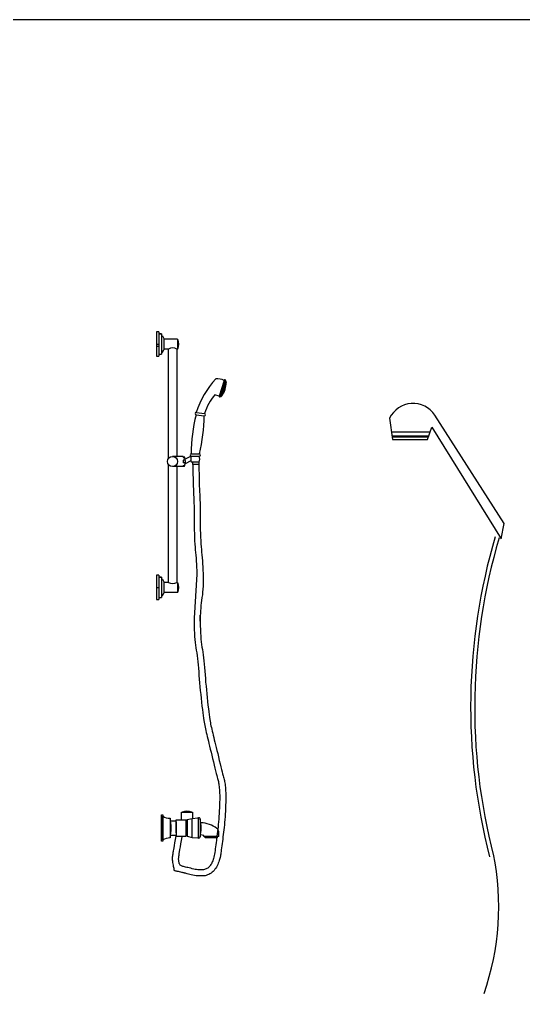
# Model space of a CAD drawing. Header units: millimetres. Extents: x 762 to 17577, y 6915 to 15891.
# Drawn here: x 14038 to 15281, y 8538 to 10939 of the extents above; entities that cross this region are included whole.
import ezdxf

# ---------------------------------------------------------------- set-up
doc = ezdxf.new("R2010")
doc.units = ezdxf.units.MM
doc.layers.add('www.cad-blocks.net', color=7, linetype='Continuous')

# ---------------------------------------------------------------- blocks, each defined once
blk = doc.blocks.new('A$C0C0D5FF2')
for p, q in [((0.006, 1.3414), (0, 1.3414)), ((0, 1.3414), (0, 1.2814)), ((0.006, 1.3414), (0.006, 1.2814)), ((0.012, 1.3364), (0.006, 1.3364)), ((0.006, 1.3364), (0.012, 1.3364)), ((0.012, 1.3364), (0.012, 1.2864)), ((0.012, 1.3314), (0.015, 1.3314)), ((0.015, 1.3314), (0.018, 1.3254)), ((0.018, 1.3254), (0.018, 1.2974)), ((0.052, 1.3239), (0.018, 1.3239)), ((0.052, 1.3239), (0.052, 1.2989)), ((0.052, 1.3229), (0.0525, 1.3229)), ((0, 1.3114), (0.006, 1.3114)), ((0, 1.3114), (0.006, 1.3114)), ((0, 1.3064), (0.006, 1.3064)), ((0.015, 1.2914), (0.018, 1.2974)), ((0.03, 1.2989), (0.018, 1.2989)), ((0.03, 1.0298), (0.03, 1.2989)), ((0.05, 1.2989), (0.05, 1.0344)), ((0.052, 1.2989), (0.05, 1.2989)), ((0.052, 1.2999), (0.0525, 1.2999)), ((0, 1.2814), (0.006, 1.2814)), ((0.006, 1.2864), (0.012, 1.2864)), ((0.012, 1.2914), (0.015, 1.2914)), ((0.1672, 1.222), (0.1544, 1.183)), ((0.17, 1.221), (0.1573, 1.1821)), ((0.1719, 1.2172), (0.1611, 1.184)), ((0.1544, 1.183), (0.144, 1.1864)), ((0.0978, 1.137), (0.1176, 1.1344)), ((0.0986, 1.1429), (0.1184, 1.1404)), ((0.0657, 1.0344), (0.0397, 1.0344)), ((0.0657, 1.0344), (0.0657, 1.0314)), ((0.0657, 1.0344), (0.0657, 1.0314)), ((0.0657, 1.0334), (0.0691, 1.0334)), ((0.0857, 1.0352), (0.0711, 1.0274)), ((0.0857, 1.0412), (0.1057, 1.0412)), ((0.0857, 1.0352), (0.1057, 1.0352)), ((0.03, 0.7239), (0.03, 1.014)), ((0.0657, 1.0094), (0.0397, 1.0094)), ((0.05, 1.0094), (0.05, 0.7239)), ((0.0657, 1.0314), (0.07, 1.0314)), ((0.0657, 1.0249), (0.0657, 1.0189)), ((0.0717, 1.0249), (0.0657, 1.0249)), ((0.0717, 1.0189), (0.0657, 1.0189)), ((0.0657, 1.0124), (0.0657, 1.0094)), ((0.0657, 1.0124), (0.07, 1.0124)), ((0.0657, 1.0104), (0.0691, 1.0104)), ((0.0849, 1.0234), (0.071, 1.016)), ((0.1057, 1.0202), (0.0857, 1.0202)), ((0.0887, 1.0202), (0.0889, 1.0142)), ((0.1045, 1.0142), (0.0889, 1.0142)), ((0.0895, 1.014), (0.0897, 1.0018)), ((0.1047, 1.0202), (0.1045, 1.0142)), ((0.1045, 1.0142), (0.1047, 1.0021)), ((0.0897, 1.0018), (0.0899, 0.9904)), ((0.0899, 0.9904), (0.0901, 0.9799)), ((0.1047, 1.0021), (0.1049, 0.9908)), ((0.1049, 0.9908), (0.1051, 0.9803)), ((0.0901, 0.9799), (0.0904, 0.9703)), ((0.0904, 0.9703), (0.0907, 0.9614)), ((0.0907, 0.9614), (0.0909, 0.9535)), ((0.1051, 0.9803), (0.1054, 0.9707)), ((0.1054, 0.9707), (0.1056, 0.9619)), ((0.1056, 0.9619), (0.1059, 0.954)), ((0.0909, 0.9535), (0.0913, 0.9463)), ((0.0913, 0.9463), (0.0916, 0.94)), ((0.0916, 0.94), (0.0919, 0.9339)), ((0.1059, 0.954), (0.1063, 0.9468)), ((0.1063, 0.9468), (0.1066, 0.9405)), ((0.1066, 0.9405), (0.1069, 0.9344)), ((0.0919, 0.9339), (0.0922, 0.9271)), ((0.0922, 0.9271), (0.0924, 0.9197)), ((0.0924, 0.9197), (0.0926, 0.9117)), ((0.1069, 0.9344), (0.1072, 0.9276)), ((0.1072, 0.9276), (0.1074, 0.9202)), ((0.1074, 0.9202), (0.1076, 0.9122)), ((0.0926, 0.9117), (0.0928, 0.9031)), ((0.0928, 0.9031), (0.0929, 0.8939)), ((0.0929, 0.8939), (0.093, 0.884)), ((0.1076, 0.9122), (0.1078, 0.9036)), ((0.1078, 0.9036), (0.1079, 0.8944)), ((0.1079, 0.8944), (0.108, 0.8846)), ((0.093, 0.884), (0.093, 0.8736)), ((0.093, 0.8736), (0.093, 0.8631)), ((0.108, 0.8846), (0.108, 0.8742)), ((0.108, 0.8742), (0.108, 0.8638)), ((0.093, 0.8631), (0.0931, 0.8531)), ((0.0931, 0.8531), (0.0934, 0.8437)), ((0.0934, 0.8437), (0.0937, 0.8348)), ((0.108, 0.8638), (0.1081, 0.8538)), ((0.1081, 0.8538), (0.1084, 0.8444)), ((0.1084, 0.8444), (0.1087, 0.8355)), ((0.0937, 0.8348), (0.0941, 0.8263)), ((0.0941, 0.8263), (0.0945, 0.8184)), ((0.0945, 0.8184), (0.0951, 0.811)), ((0.1087, 0.8355), (0.1091, 0.8272)), ((0.1091, 0.8272), (0.1095, 0.8193)), ((0.1095, 0.8193), (0.1101, 0.8119)), ((0.0951, 0.811), (0.0958, 0.8042)), ((0.0958, 0.8042), (0.0964, 0.7975)), ((0.0964, 0.7975), (0.0971, 0.7906)), ((0.1101, 0.8119), (0.1107, 0.8051)), ((0.1107, 0.8051), (0.1114, 0.7984)), ((0.1114, 0.7984), (0.112, 0.7915)), ((0.0971, 0.7906), (0.0976, 0.7835)), ((0.0976, 0.7835), (0.0982, 0.7763)), ((0.0982, 0.7763), (0.0987, 0.7688)), ((0.0987, 0.7688), (0.0991, 0.7612)), ((0.112, 0.7915), (0.1126, 0.7844)), ((0.1126, 0.7844), (0.1132, 0.7771)), ((0.1132, 0.7771), (0.1137, 0.7695)), ((0.1137, 0.7695), (0.1141, 0.7618)), ((0.0991, 0.7612), (0.0995, 0.7535)), ((0.0995, 0.7535), (0.0999, 0.7455)), ((0.0999, 0.7455), (0.0999, 0.7441)), ((0.1141, 0.7618), (0.1145, 0.7538)), ((0.1145, 0.7538), (0.1149, 0.7456)), ((0.1149, 0.7456), (0.1151, 0.7374)), ((0, 0.7414), (0, 0.6814)), ((0.006, 0.7414), (0, 0.7414)), ((0.006, 0.7414), (0.006, 0.6814)), ((0.006, 0.7364), (0.012, 0.7364)), ((0.012, 0.7364), (0.006, 0.7364)), ((0.012, 0.7364), (0.012, 0.6864)), ((0.012, 0.7314), (0.015, 0.7314)), ((0.015, 0.7314), (0.018, 0.7254)), ((0.018, 0.7254), (0.018, 0.6974)), ((0.03, 0.7239), (0.018, 0.7239)), ((0.052, 0.7239), (0.05, 0.7239)), ((0.052, 0.7239), (0.052, 0.6989)), ((0.052, 0.7229), (0.0525, 0.7229)), ((0.0999, 0.7441), (0.093, 0.6358)), ((0.1151, 0.7217), (0.1149, 0.7142)), ((0.1151, 0.7374), (0.1152, 0.7295)), ((0.1152, 0.7295), (0.1151, 0.7217)), ((0, 0.7114), (0.006, 0.7114)), ((0, 0.7064), (0.0004, 0.7064)), ((0.015, 0.6914), (0.018, 0.6974)), ((0.052, 0.6989), (0.018, 0.6989)), ((0.052, 0.6999), (0.0525, 0.6999)), ((0.1139, 0.6998), (0.1131, 0.6929)), ((0.1145, 0.7069), (0.1139, 0.6998)), ((0.1149, 0.7142), (0.1145, 0.7069)), ((0, 0.6814), (0.006, 0.6814)), ((0.006, 0.6864), (0.012, 0.6864)), ((0.012, 0.6914), (0.015, 0.6914)), ((0.1103, 0.6731), (0.1096, 0.6667)), ((0.1111, 0.6796), (0.1103, 0.6731)), ((0.1121, 0.6862), (0.1111, 0.6796)), ((0.1131, 0.6929), (0.1121, 0.6862)), ((0.1086, 0.6539), (0.1082, 0.6476)), ((0.109, 0.6603), (0.1086, 0.6539)), ((0.1096, 0.6667), (0.109, 0.6603)), ((0.093, 0.6358), (0.093, 0.6261)), ((0.093, 0.6261), (0.093, 0.6164)), ((0.1082, 0.6476), (0.108, 0.6413)), ((0.108, 0.6433), (0.108, 0.636)), ((0.108, 0.6398), (0.108, 0.6433)), ((0.108, 0.6413), (0.108, 0.635)), ((0.108, 0.6331), (0.108, 0.6398)), ((0.108, 0.636), (0.108, 0.6265)), ((0.108, 0.635), (0.108, 0.6303)), ((0.108, 0.6293), (0.108, 0.6331)), ((0.108, 0.6303), (0.108, 0.6283)), ((0.108, 0.6283), (0.108, 0.6293)), ((0.108, 0.6265), (0.108, 0.6171)), ((0.093, 0.6164), (0.0932, 0.6073)), ((0.0932, 0.6073), (0.0936, 0.5986)), ((0.108, 0.6171), (0.1082, 0.6081)), ((0.1082, 0.6081), (0.1086, 0.5996)), ((0.0936, 0.5986), (0.094, 0.5905)), ((0.094, 0.5905), (0.0946, 0.5828)), ((0.0946, 0.5828), (0.0953, 0.5756)), ((0.1086, 0.5996), (0.109, 0.5916)), ((0.109, 0.5916), (0.1096, 0.5841)), ((0.1096, 0.5841), (0.1103, 0.577)), ((0.1103, 0.577), (0.1111, 0.5704)), ((0.0953, 0.5756), (0.0962, 0.5689)), ((0.0962, 0.5689), (0.0972, 0.5627)), ((0.0972, 0.5627), (0.0982, 0.5566)), ((0.0982, 0.5566), (0.0992, 0.5501)), ((0.1111, 0.5704), (0.1121, 0.5643)), ((0.1121, 0.5643), (0.1131, 0.5583)), ((0.1131, 0.5583), (0.1141, 0.5518)), ((0.0992, 0.5501), (0.1001, 0.5432)), ((0.1001, 0.5432), (0.101, 0.536)), ((0.101, 0.536), (0.1019, 0.5284)), ((0.1019, 0.5284), (0.1027, 0.5204)), ((0.1141, 0.5518), (0.115, 0.545)), ((0.115, 0.545), (0.1159, 0.5377)), ((0.1159, 0.5377), (0.1168, 0.5301)), ((0.1168, 0.5301), (0.1176, 0.5221)), ((0.1027, 0.5204), (0.1034, 0.512)), ((0.1034, 0.512), (0.1041, 0.5033)), ((0.1176, 0.5221), (0.1183, 0.5137)), ((0.1183, 0.5137), (0.119, 0.5049)), ((0.119, 0.5049), (0.1198, 0.4959)), ((0.1041, 0.5033), (0.1048, 0.4943)), ((0.1048, 0.4943), (0.1056, 0.4852)), ((0.1056, 0.4852), (0.1064, 0.476)), ((0.1198, 0.4959), (0.1205, 0.4868)), ((0.1205, 0.4868), (0.1213, 0.4776)), ((0.1064, 0.476), (0.1072, 0.4667)), ((0.1072, 0.4667), (0.1081, 0.4573)), ((0.1081, 0.4573), (0.1091, 0.4478)), ((0.1213, 0.4776), (0.1222, 0.4683)), ((0.1222, 0.4683), (0.123, 0.4589)), ((0.123, 0.4589), (0.124, 0.4494)), ((0.1091, 0.4478), (0.11, 0.4382)), ((0.11, 0.4382), (0.1111, 0.4284)), ((0.124, 0.4494), (0.1249, 0.4399)), ((0.1249, 0.4399), (0.126, 0.4302)), ((0.1111, 0.4284), (0.1121, 0.419)), ((0.1121, 0.419), (0.1131, 0.4104)), ((0.1131, 0.4104), (0.114, 0.4025)), ((0.126, 0.4302), (0.127, 0.421)), ((0.127, 0.421), (0.1279, 0.4125)), ((0.1279, 0.4125), (0.1289, 0.4047)), ((0.114, 0.4025), (0.1149, 0.3955)), ((0.1149, 0.3955), (0.1158, 0.3892)), ((0.1158, 0.3892), (0.1166, 0.3837)), ((0.1289, 0.4047), (0.1298, 0.3978)), ((0.1298, 0.3978), (0.1306, 0.3916)), ((0.1306, 0.3916), (0.1314, 0.3862)), ((0.1314, 0.3862), (0.1322, 0.3816)), ((0.1166, 0.3837), (0.1174, 0.3789)), ((0.1174, 0.3789), (0.1181, 0.3749)), ((0.1181, 0.3749), (0.1189, 0.3712)), ((0.1189, 0.3712), (0.1197, 0.3673)), ((0.1197, 0.3673), (0.1207, 0.3631)), ((0.1207, 0.3631), (0.1217, 0.3586)), ((0.1322, 0.3816), (0.1329, 0.3777)), ((0.1329, 0.3777), (0.1336, 0.3741)), ((0.1336, 0.3741), (0.1344, 0.3703)), ((0.1344, 0.3703), (0.1353, 0.3662)), ((0.1353, 0.3662), (0.1363, 0.3618)), ((0.1363, 0.3618), (0.1374, 0.3572)), ((0.1217, 0.3586), (0.1228, 0.3539)), ((0.1228, 0.3539), (0.124, 0.349)), ((0.124, 0.349), (0.1252, 0.3438)), ((0.1252, 0.3438), (0.1266, 0.3383)), ((0.1266, 0.3383), (0.128, 0.3326)), ((0.1374, 0.3572), (0.1386, 0.3523)), ((0.1386, 0.3523), (0.1398, 0.3472)), ((0.1398, 0.3472), (0.1412, 0.3418)), ((0.1412, 0.3418), (0.1426, 0.3361)), ((0.128, 0.3326), (0.1295, 0.3264)), ((0.1295, 0.3264), (0.1311, 0.3199)), ((0.1311, 0.3199), (0.1328, 0.313)), ((0.1328, 0.313), (0.1346, 0.3057)), ((0.1426, 0.3361), (0.1441, 0.3299)), ((0.1441, 0.3299), (0.1457, 0.3234)), ((0.1457, 0.3234), (0.1474, 0.3166)), ((0.1474, 0.3166), (0.1492, 0.3093)), ((0.1346, 0.3057), (0.1365, 0.298)), ((0.1365, 0.298), (0.1384, 0.2899)), ((0.1384, 0.2899), (0.1405, 0.2814)), ((0.1492, 0.3093), (0.151, 0.3016)), ((0.151, 0.3016), (0.153, 0.2935)), ((0.153, 0.2935), (0.155, 0.2851)), ((0.1405, 0.2814), (0.1425, 0.2731)), ((0.1425, 0.2731), (0.1443, 0.2657)), ((0.1443, 0.2657), (0.1459, 0.259)), ((0.155, 0.2851), (0.157, 0.2769)), ((0.157, 0.2769), (0.1588, 0.2694)), ((0.1588, 0.2694), (0.1605, 0.2627)), ((0.1459, 0.259), (0.1474, 0.2531)), ((0.1474, 0.2531), (0.1486, 0.248)), ((0.1486, 0.248), (0.1497, 0.2438)), ((0.1497, 0.2438), (0.1507, 0.2403)), ((0.1507, 0.2403), (0.1514, 0.2376)), ((0.1605, 0.2627), (0.1619, 0.2568)), ((0.1619, 0.2568), (0.1632, 0.2516)), ((0.1632, 0.2516), (0.1643, 0.2473)), ((0.1643, 0.2473), (0.1653, 0.2437)), ((0.1653, 0.2437), (0.1661, 0.2409)), ((0.1661, 0.2409), (0.1667, 0.2383)), ((0.1514, 0.2376), (0.152, 0.2352)), ((0.152, 0.2352), (0.1526, 0.2327)), ((0.1526, 0.2327), (0.1532, 0.2299)), ((0.1532, 0.2299), (0.1537, 0.2269)), ((0.1537, 0.2269), (0.1541, 0.2238)), ((0.1541, 0.2238), (0.1546, 0.2204)), ((0.1546, 0.2204), (0.155, 0.2169)), ((0.155, 0.2169), (0.1553, 0.2131)), ((0.1667, 0.2383), (0.1674, 0.2356)), ((0.1674, 0.2356), (0.168, 0.2326)), ((0.168, 0.2326), (0.1685, 0.2295)), ((0.1685, 0.2295), (0.169, 0.2261)), ((0.169, 0.2261), (0.1694, 0.2225)), ((0.1694, 0.2225), (0.1699, 0.2186)), ((0.1699, 0.2186), (0.1702, 0.2146)), ((0.1553, 0.2131), (0.1556, 0.209)), ((0.1556, 0.209), (0.1558, 0.2045)), ((0.1558, 0.2045), (0.1559, 0.1996)), ((0.1559, 0.1996), (0.1559, 0.1942)), ((0.1559, 0.1942), (0.1559, 0.1883)), ((0.1702, 0.2146), (0.1705, 0.2102)), ((0.1705, 0.2102), (0.1707, 0.2054)), ((0.1707, 0.2054), (0.1709, 0.2002)), ((0.1709, 0.2002), (0.1709, 0.1946)), ((0.1709, 0.1946), (0.1709, 0.1885)), ((0.1555, 0.1753), (0.1552, 0.1681)), ((0.1557, 0.182), (0.1555, 0.1753)), ((0.1559, 0.1883), (0.1557, 0.182)), ((0.1705, 0.175), (0.1702, 0.1676)), ((0.1707, 0.1819), (0.1705, 0.175)), ((0.1709, 0.1885), (0.1707, 0.1819)), ((0.0125, 0.1507), (0.0155, 0.1507)), ((0.0125, 0.0857), (0.0125, 0.1507)), ((0.0155, 0.1507), (0.0155, 0.0857)), ((0.0155, 0.0892), (0.0155, 0.1472)), ((0.0615, 0.157), (0.0889, 0.157)), ((0.0615, 0.1385), (0.0615, 0.157)), ((0.0889, 0.157), (0.0889, 0.1418)), ((0.154, 0.1467), (0.1535, 0.14)), ((0.1545, 0.1537), (0.154, 0.1467)), ((0.1549, 0.1608), (0.1545, 0.1537)), ((0.1552, 0.1681), (0.1549, 0.1608)), ((0.169, 0.1458), (0.1685, 0.1389)), ((0.1694, 0.1528), (0.169, 0.1458)), ((0.1699, 0.1601), (0.1694, 0.1528)), ((0.1702, 0.1676), (0.1699, 0.1601)), ((0.0335, 0.1422), (0.0335, 0.0942)), ((0.0348, 0.1362), (0.0485, 0.1362)), ((0.0485, 0.1063), (0.0485, 0.1385)), ((0.0485, 0.1385), (0.0735, 0.1385)), ((0.0485, 0.1332), (0.0485, 0.1002)), ((0.0735, 0.1385), (0.0735, 0.101)), ((0.0735, 0.0984), (0.0735, 0.1385)), ((0.0735, 0.1355), (0.0758, 0.1355)), ((0.0758, 0.1391), (0.0878, 0.1421)), ((0.0758, 0.0993), (0.0758, 0.1391)), ((0.0758, 0.1373), (0.0758, 0.0981)), ((0.0878, 0.1421), (0.1017, 0.1434)), ((0.0878, 0.0951), (0.0878, 0.1421)), ((0.1028, 0.1425), (0.1028, 0.0947)), ((0.1078, 0.1406), (0.1078, 0.0966)), ((0.1518, 0.1211), (0.1511, 0.1152)), ((0.1524, 0.1272), (0.1518, 0.1211)), ((0.153, 0.1335), (0.1524, 0.1272)), ((0.1535, 0.14), (0.153, 0.1335)), ((0.1674, 0.1259), (0.1667, 0.1197)), ((0.168, 0.1323), (0.1674, 0.1259)), ((0.1685, 0.1389), (0.168, 0.1323)), ((0.0485, 0.1002), (0.0348, 0.1002)), ((0.0469, 0.0901), (0.0485, 0.0993)), ((0.0485, 0.1002), (0.0485, 0.0984)), ((0.0485, 0.0984), (0.0735, 0.0984)), ((0.0616, 0.0874), (0.0633, 0.0967)), ((0.0758, 0.101), (0.0735, 0.101)), ((0.0758, 0.0981), (0.0878, 0.0951)), ((0.1167, 0.0997), (0.1087, 0.1011)), ((0.1167, 0.0973), (0.1167, 0.0997)), ((0.1535, 0.0973), (0.1167, 0.0973)), ((0.1197, 0.0943), (0.1197, 0.0973)), ((0.1491, 0.0983), (0.1484, 0.0928)), ((0.1498, 0.1038), (0.1491, 0.0983)), ((0.1505, 0.1095), (0.1498, 0.1038)), ((0.1511, 0.1152), (0.1505, 0.1095)), ((0.1505, 0.0943), (0.1505, 0.0973)), ((0.1535, 0.0973), (0.1535, 0.1068)), ((0.164, 0.0965), (0.1633, 0.0909)), ((0.1647, 0.1021), (0.164, 0.0965)), ((0.1654, 0.1079), (0.1647, 0.1021)), ((0.1661, 0.1137), (0.1654, 0.1079)), ((0.1667, 0.1197), (0.1661, 0.1137)), ((0.0155, 0.0857), (0.0125, 0.0857)), ((0.0433, 0.0697), (0.0443, 0.0752)), ((0.0443, 0.0752), (0.0455, 0.082)), ((0.0455, 0.082), (0.0469, 0.0901)), ((0.0589, 0.0716), (0.0602, 0.079)), ((0.0602, 0.079), (0.0616, 0.0874)), ((0.0878, 0.0951), (0.1017, 0.0937)), ((0.1505, 0.0943), (0.1197, 0.0943)), ((0.1464, 0.0771), (0.1457, 0.072)), ((0.1471, 0.0822), (0.1464, 0.0771)), ((0.1478, 0.0875), (0.1471, 0.0822)), ((0.1484, 0.0928), (0.1478, 0.0875)), ((0.1612, 0.0747), (0.1605, 0.0695)), ((0.1619, 0.08), (0.1612, 0.0747)), ((0.1626, 0.0854), (0.1619, 0.08)), ((0.1633, 0.0909), (0.1626, 0.0854)), ((0.0399, 0.0476), (0.0402, 0.0501)), ((0.0402, 0.0501), (0.0405, 0.0524)), ((0.0405, 0.0524), (0.0408, 0.0543)), ((0.0408, 0.0543), (0.041, 0.056)), ((0.041, 0.056), (0.0412, 0.0574)), ((0.0412, 0.0574), (0.0414, 0.0584)), ((0.0414, 0.0584), (0.0415, 0.0592)), ((0.0415, 0.0592), (0.0416, 0.0596)), ((0.0416, 0.0598), (0.0417, 0.0604)), ((0.0416, 0.0596), (0.0416, 0.0598)), ((0.0417, 0.0604), (0.042, 0.0623)), ((0.042, 0.0623), (0.0425, 0.0653)), ((0.0425, 0.0653), (0.0433, 0.0697)), ((0.055, 0.0471), (0.0552, 0.0491)), ((0.0552, 0.0491), (0.0556, 0.0517)), ((0.0556, 0.0517), (0.0562, 0.0552)), ((0.0562, 0.0552), (0.0569, 0.0597)), ((0.0569, 0.0597), (0.0578, 0.0652)), ((0.0578, 0.0652), (0.0589, 0.0716)), ((0.1421, 0.0503), (0.1413, 0.0467)), ((0.1429, 0.0541), (0.1421, 0.0503)), ((0.1436, 0.0581), (0.1429, 0.0541)), ((0.1444, 0.0625), (0.1436, 0.0581)), ((0.1451, 0.0671), (0.1444, 0.0625)), ((0.1457, 0.072), (0.1451, 0.0671)), ((0.1577, 0.0485), (0.1575, 0.0479)), ((0.1578, 0.0487), (0.1577, 0.0485)), ((0.1579, 0.05), (0.1578, 0.0491)), ((0.1578, 0.0491), (0.1578, 0.0487)), ((0.1582, 0.0516), (0.1579, 0.05)), ((0.1585, 0.0539), (0.1582, 0.0516)), ((0.1589, 0.0568), (0.1585, 0.0539)), ((0.1593, 0.0604), (0.1589, 0.0568)), ((0.1599, 0.0646), (0.1593, 0.0604)), ((0.1605, 0.0695), (0.1599, 0.0646)), ((0.0397, 0.0423), (0.0398, 0.045)), ((0.0398, 0.0394), (0.0397, 0.0423)), ((0.0398, 0.045), (0.0399, 0.0476)), ((0.0401, 0.0364), (0.0398, 0.0394)), ((0.0404, 0.0333), (0.0401, 0.0364)), ((0.0409, 0.03), (0.0404, 0.0333)), ((0.0416, 0.0266), (0.0409, 0.03)), ((0.0422, 0.0234), (0.0416, 0.0266)), ((0.0547, 0.043), (0.0548, 0.045)), ((0.0547, 0.041), (0.0547, 0.043)), ((0.0548, 0.039), (0.0547, 0.041)), ((0.0548, 0.045), (0.055, 0.0471)), ((0.055, 0.037), (0.0548, 0.039)), ((0.0552, 0.035), (0.055, 0.037)), ((0.0556, 0.0331), (0.0552, 0.035)), ((0.0561, 0.0312), (0.0556, 0.0331)), ((0.0567, 0.0296), (0.0561, 0.0312)), ((0.0576, 0.0281), (0.0567, 0.0296)), ((0.0587, 0.0268), (0.0576, 0.0281)), ((0.0599, 0.0257), (0.0587, 0.0268)), ((0.0614, 0.0248), (0.0599, 0.0257)), ((0.0631, 0.0241), (0.0614, 0.0248)), ((0.0649, 0.0236), (0.0631, 0.0241)), ((0.1313, 0.0243), (0.1297, 0.0226)), ((0.1328, 0.0261), (0.1313, 0.0243)), ((0.1342, 0.0281), (0.1328, 0.0261)), ((0.1354, 0.0303), (0.1342, 0.0281)), ((0.1366, 0.0326), (0.1354, 0.0303)), ((0.1377, 0.035), (0.1366, 0.0326)), ((0.1387, 0.0377), (0.1377, 0.035)), ((0.1396, 0.0405), (0.1387, 0.0377)), ((0.1405, 0.0435), (0.1396, 0.0405)), ((0.1413, 0.0467), (0.1405, 0.0435)), ((0.1497, 0.0251), (0.1481, 0.0221)), ((0.1512, 0.0283), (0.1497, 0.0251)), ((0.1525, 0.0315), (0.1512, 0.0283)), ((0.1536, 0.0349), (0.1525, 0.0315)), ((0.1546, 0.0381), (0.1536, 0.0349)), ((0.1554, 0.041), (0.1546, 0.0381)), ((0.1562, 0.0433), (0.1554, 0.041)), ((0.1567, 0.0453), (0.1562, 0.0433)), ((0.1572, 0.0468), (0.1567, 0.0453)), ((0.1575, 0.0479), (0.1572, 0.0468)), ((0.0428, 0.0206), (0.0422, 0.0234)), ((0.0433, 0.0182), (0.0428, 0.0206)), ((0.0436, 0.0162), (0.0433, 0.0182)), ((0.044, 0.0147), (0.0436, 0.0162)), ((0.0442, 0.0137), (0.044, 0.0147)), ((0.0443, 0.013), (0.0442, 0.0137)), ((0.0443, 0.0128), (0.0443, 0.013)), ((0.0445, 0.0127), (0.0443, 0.0128)), ((0.0451, 0.0126), (0.0445, 0.0127)), ((0.0461, 0.0124), (0.0451, 0.0126)), ((0.0475, 0.0121), (0.0461, 0.0124)), ((0.0492, 0.0117), (0.0475, 0.0121)), ((0.0513, 0.0112), (0.0492, 0.0117)), ((0.0539, 0.0107), (0.0513, 0.0112)), ((0.0568, 0.01), (0.0539, 0.0107)), ((0.0597, 0.0094), (0.0568, 0.01)), ((0.0622, 0.0088), (0.0597, 0.0094)), ((0.0644, 0.0083), (0.0622, 0.0088)), ((0.0661, 0.0079), (0.0644, 0.0083)), ((0.067, 0.0231), (0.0649, 0.0236)), ((0.0675, 0.0076), (0.0661, 0.0079)), ((0.0693, 0.0226), (0.067, 0.0231)), ((0.0685, 0.0074), (0.0675, 0.0076)), ((0.069, 0.0073), (0.0685, 0.0074)), ((0.0692, 0.0073), (0.069, 0.0073)), ((0.0695, 0.0072), (0.0692, 0.0073)), ((0.0718, 0.022), (0.0693, 0.0226)), ((0.0703, 0.007), (0.0695, 0.0072)), ((0.0716, 0.0067), (0.0703, 0.007)), ((0.0734, 0.0062), (0.0716, 0.0067)), ((0.0746, 0.0213), (0.0718, 0.022)), ((0.0757, 0.0056), (0.0734, 0.0062)), ((0.0776, 0.0206), (0.0746, 0.0213)), ((0.0786, 0.0049), (0.0757, 0.0056)), ((0.0809, 0.0198), (0.0776, 0.0206)), ((0.0819, 0.0041), (0.0786, 0.0049)), ((0.0844, 0.0189), (0.0809, 0.0198)), ((0.0858, 0.0031), (0.0819, 0.0041)), ((0.0881, 0.018), (0.0844, 0.0189)), ((0.0899, 0.0022), (0.0858, 0.0031)), ((0.0919, 0.0171), (0.0881, 0.018)), ((0.094, 0.0014), (0.0899, 0.0022)), ((0.0955, 0.0164), (0.0919, 0.0171)), ((0.0979, 0.0008), (0.094, 0.0014)), ((0.0989, 0.0158), (0.0955, 0.0164)), ((0.1017, 0.0003), (0.0979, 0.0008)), ((0.1022, 0.0154), (0.0989, 0.0158)), ((0.1055, 0.0001), (0.1017, 0.0003)), ((0.1052, 0.0151), (0.1022, 0.0154)), ((0.1081, 0.0149), (0.1052, 0.0151)), ((0.1092, 0), (0.1055, 0.0001)), ((0.1109, 0.015), (0.1081, 0.0149)), ((0.1128, 0.0001), (0.1092, 0)), ((0.1134, 0.0151), (0.1109, 0.015)), ((0.1163, 0.0003), (0.1128, 0.0001)), ((0.1158, 0.0155), (0.1134, 0.0151)), ((0.1181, 0.016), (0.1158, 0.0155)), ((0.1197, 0.0008), (0.1163, 0.0003)), ((0.1203, 0.0166), (0.1181, 0.016)), ((0.1229, 0.0016), (0.1197, 0.0008)), ((0.1224, 0.0175), (0.1203, 0.0166)), ((0.1244, 0.0185), (0.1224, 0.0175)), ((0.1261, 0.0025), (0.1229, 0.0016)), ((0.1263, 0.0197), (0.1244, 0.0185)), ((0.1291, 0.0038), (0.1261, 0.0025)), ((0.1281, 0.021), (0.1263, 0.0197)), ((0.1297, 0.0226), (0.1281, 0.021)), ((0.1319, 0.0053), (0.1291, 0.0038)), ((0.1347, 0.0071), (0.1319, 0.0053)), ((0.1373, 0.0091), (0.1347, 0.0071)), ((0.1398, 0.0114), (0.1373, 0.0091)), ((0.1421, 0.0139), (0.1398, 0.0114)), ((0.1443, 0.0165), (0.1421, 0.0139)), ((0.1463, 0.0192), (0.1443, 0.0165)), ((0.1481, 0.0221), (0.1463, 0.0192))]:
    blk.add_line(p, q)
blk.add_circle((0.0397, 1.0219), 0.0125)
for centre, radius, start, end in [((0.0275, 1.3114), 0.0275, 335.32, 24.68), ((0.04, 1.2837), 0.0182, 56.6015, 123.3985), ((0.3, 1.081), 0.2111, 136.7444, 162.9266), ((0.1479, 1.1739), 0.0518, 68.1913, 91.8453), ((0.1194, 1.216), 0.0525, 322.4331, 1.3434), ((0.1686, 1.2215), 0.0015, 341.8882, 161.8882), ((0.1691, 1.2182), 0.003, 341.8882, 71.8882), ((0.2501, 1.0973), 0.1385, 139.9862, 161.8882), ((0.1559, 1.1825), 0.0015, 161.8882, 341.8882), ((0.1582, 1.1849), 0.003, 251.8882, 341.8882), ((0.4555, 1.0437), 0.3697, 165.3781, 180.3818), ((0.0982, 1.14), 0.003, 82.6825, 262.6825), ((-0.252, 1.1345), 0.3697, 345.3781, 359.987), ((0.118, 1.1374), 0.003, 262.6825, 82.6825), ((0.0441, 1.0219), 0.0275, 335.32, 24.68), ((0.0857, 1.0382), 0.003, 90, 270), ((0.1091, 1.0277), 0.0246, 162.2752, 197.7248), ((0.1057, 1.0382), 0.003, 270, 90), ((0.0822, 1.0277), 0.0246, 342.2752, 17.7248), ((0.04, 0.7391), 0.0182, 236.6015, 303.3985), ((0.0275, 0.7114), 0.0275, 335.32, 24.68), ((0.0363, 0.1872), 0.0451, 242.526, 266.4258), ((0.0752, 0.1357), 0.0243, 61.2142, 118.7858), ((-0.061, 0.1182), 0.0975, 345.75, 14.25), ((0.1018, 0.1425), 0.001, 0, 95.7106), ((0.1048, 0.1406), 0.003, 0, 132.9953), ((0.0122, 0.1186), 0.098, 347.0339, 12.9661), ((0.1062, 0.0594), 0.072, 53.2941, 87.4094), ((0.1048, 0.0966), 0.003, 228.1897, 0), ((0.1432, 0.1091), 0.01, 13.2012, 53.2941), ((0.1335, 0.1068), 0.02, 0, 13.2012), ((0.0363, 0.0492), 0.0451, 93.5742, 117.474), ((0.1018, 0.0947), 0.001, 264.2894, 0)]:
    blk.add_arc(centre, radius, start, end)
blk = doc.blocks.new('A$C177050AC')
blk.add_lwpolyline([(0.2823, 1.1584), (0.1114, 1.4256, 0.591439), (0, 1.4181), (0.0074, 1.3662), (0.0934, 1.3658), (0.104, 1.3959), (0.2749, 1.1213)], format="xyb", close=True)
for points in [[(0.0998, 1.384), (0.0049, 1.384)], [(0.0963, 1.374), (0.0063, 1.374)], [(0.0956, 1.372), (0.0066, 1.372)]]:
    blk.add_lwpolyline(points)
for centre, radius, start, end in [((1.6818, 0.7062), 1.4821, 163.5504, 194.4365), ((1.6818, 0.7062), 1.4721, 163.5504, 194.4365), ((-0.3819, 0.2146), 0.651, 340.7539, 11.4315)]:
    blk.add_arc(centre, radius, start, end)
blk = doc.blocks.new('A$C51B066F7')
at = {"color": 7}
blk.add_blockref('A$C177050AC', (0, 0), dxfattribs=at)
blk = doc.blocks.new('FORMAT')
at = {"layer": 'www.cad-blocks.net', "color": 155, "true_color": 0x546d8e}
blk.add_line((2999.8, 10938.9), (17577.1, 10938.9), dxfattribs=at)

msp = doc.modelspace()

# ---------------------------------------------------------------- block references
at = {"color": 7, "xscale": 1000, "yscale": 1000, "zscale": 1000}
for name, p in [('A$C0C0D5FF2', (14375.8, 8827.3)), ('A$C51B066F7', (14950.8, 8537.6))]:
    msp.add_blockref(name, p, dxfattribs=at)
at = {"layer": 'www.cad-blocks.net'}
msp.add_blockref('FORMAT', (0, 0), dxfattribs=at)

doc.saveas('drawing.dxf')
